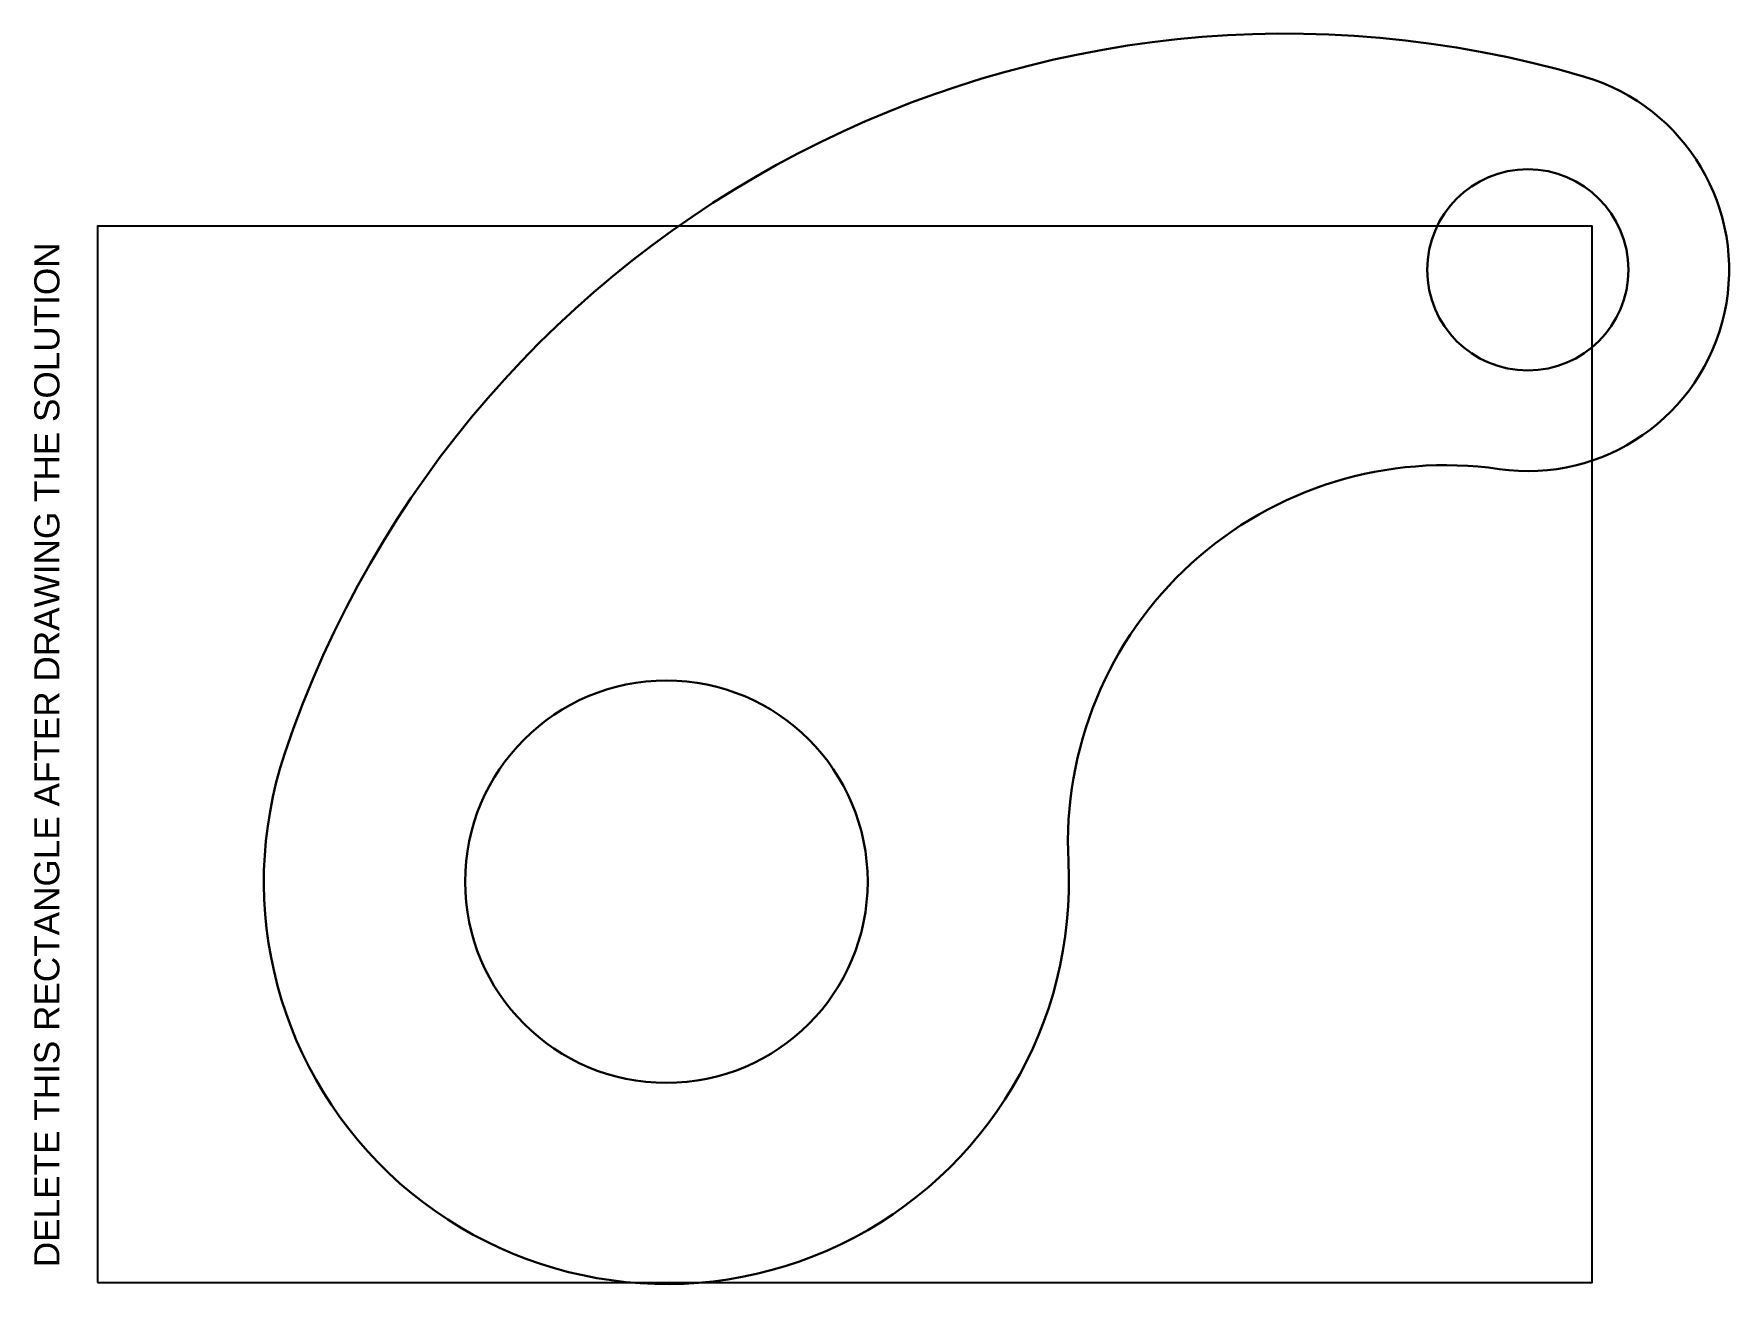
# Model space of a CAD drawing. Header units: millimetres. Extents: x -13 to 324, y 0 to 248.
import ezdxf

# ---------------------------------------------------------------- set-up
doc = ezdxf.new("R2010")
doc.units = ezdxf.units.MM
doc.layers.add('Comments', color=10, linetype='Continuous', lineweight=13, plot=False)
doc.layers.add('thick continuous', color=7, linetype='Continuous', lineweight=30)
doc.styles.get("Standard").update_dxf_attribs({"font": 'arial.ttf'})

msp = doc.modelspace()

# ---------------------------------------------------------------- linework, layer by layer
msp.add_lwpolyline([(0, 0), (297, 0), (297, 210), (0, 210)], close=True)
at = {"layer": 'thick continuous'}
for centre, radius in [((284.24, 201.31), 20), ((113.05, 79.69), 40)]:
    msp.add_circle(centre, radius, dxfattribs=at)
for centre, radius, start, end in [((236.26, 38.23), 210, 73.6046, 161.4003), ((284.24, 201.31), 40, 261.8055, 73.6046), ((267.85, 87.49), 75, 81.8055, 182.8835), ((113.05, 79.69), 80, 161.4003, 2.8835)]:
    msp.add_arc(centre, radius, start, end, dxfattribs=at)

# ---------------------------------------------------------------- texts
at = {"layer": 'Comments'}
msp.add_text('DELETE THIS RECTANGLE AFTER DRAWING THE SOLUTION', height=5, rotation=90, dxfattribs=at).set_placement((-7.57, 3.05))

doc.saveas('drawing.dxf')
